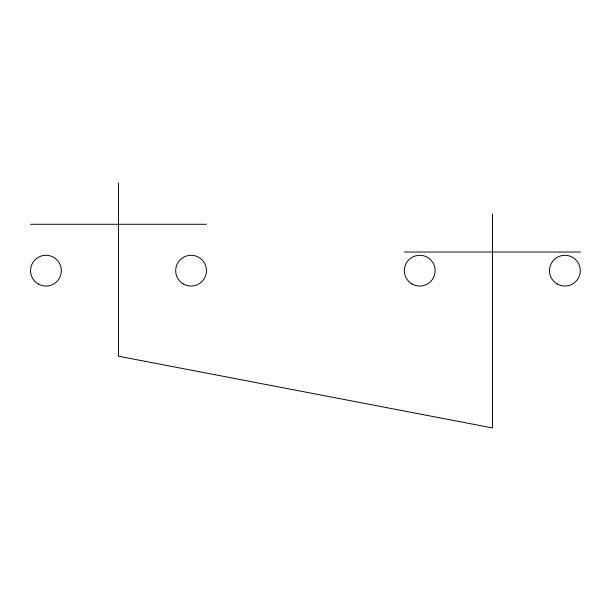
<?xml version="1.0" encoding="UTF-8"?>
<svg xmlns="http://www.w3.org/2000/svg" width="611" height="611" viewBox="0 0 611 611"><rect width="100%" height="100%" fill="white"/><g stroke="black" fill="none" stroke-linecap="round" stroke-linejoin="round"><path stroke-width="0.92" d="M30.55 224.29L206.465 224.29M404.535 252.03L580.45 252.03M492.497 213.98L492.497 427.937L118.503 356.221L118.503 183.063M38.249 284A15.39 15.39 0 0 0 61.337 270.673A15.39 15.39 0 0 0 38.249 257.346A15.39 15.39 0 0 0 38.249 284M183.376 284A15.39 15.39 0 0 0 206.465 270.673A15.39 15.39 0 0 0 183.376 257.346A15.39 15.39 0 0 0 183.376 284M412.058 284A15.39 15.39 0 0 0 435.147 270.673A15.39 15.39 0 0 0 412.058 257.346A15.39 15.39 0 0 0 412.058 284M557.186 284A15.39 15.39 0 0 0 580.274 270.673A15.39 15.39 0 0 0 557.186 257.346A15.39 15.39 0 0 0 557.186 284"/></g></svg>
